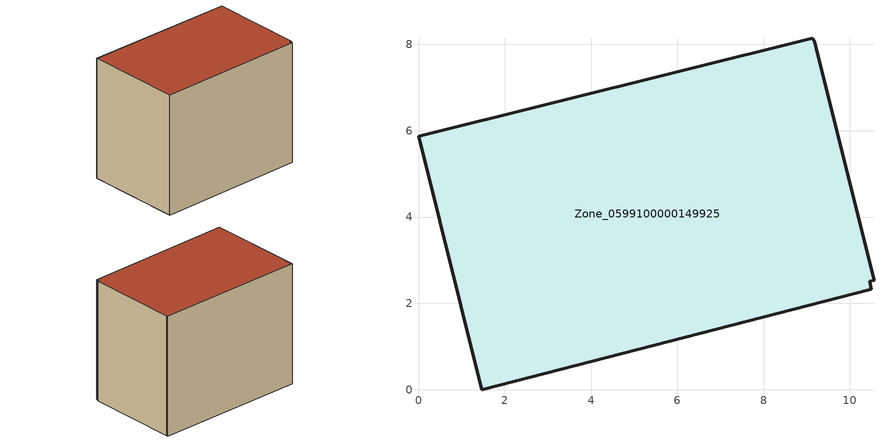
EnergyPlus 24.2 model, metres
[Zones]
Zone_0599100000149925
 floor ground (C_G): 9.18,8.09 10.56,2.54 10.45,2.52 10.5,2.33 1.46,0 0,5.87 9.13,8.14 z0
 wall outside (C_F): 1.46,0 10.5,2.33 10.45,2.52 10.56,2.54 9.18,8.09 9.13,8.14 0,5.87 1.46,0 z0:7.55
 roof outside (C_R): 10.56,2.54 9.18,8.09 9.13,8.14 0,5.87 1.46,0 10.5,2.33 10.45,2.52 z7.55
[BUILDING]
Pand.0599100000149925: North Axis=0; Terrain=City; Loads Convergence Tolerance Value=0.04; Temperature Convergence Tolerance Value=0.4; Solar Distribution=FullExterior; Maximum Number of Warmup Days=25; Minimum Number of Warmup Days=1
[Site:Location]
Rotterdam.The.Hague.AP_ZH_NLD Design_Conditions: Latitude=51.96; Longitude=4.45; Time Zone=1; Elevation=-4.5
[SITE:GROUNDTEMPERATURE:BUILDINGSURFACE]
18, 18, 18, 18, 18, 18, 18, 18, 18, 18, 18, 18
[MATERIAL] Thermal Absorptance=0.9; Solar Absorptance=0.7; Visible Absorptance=0.7
Name | Roughness | Thickness | Conductivity | Density | Specific Heat
G.TI.1965-1974 | MediumSmooth | 0.15 | 0.882353 | 540 | 1210
F.TI.1965-1974 | Rough | 0.3 | 0.697674 | 1920 | 840
R.TI.1965-1974 | MediumRough | 0.2 | 0.232558 | 1500 | 1000
[CONSTRUCTION]
C_G: G.TI.1965-1974
C_F: F.TI.1965-1974
C_R: R.TI.1965-1974
[ZONE]
Zone_0599100000149925: Type=1; Multiplier=1; Ceiling Height=Autocalculate; Volume=Autocalculate; Floor Area=autocalculate; Part of Total Floor Area=Yes
[ZONEINFILTRATION:DESIGNFLOWRATE]
Infil_Zone_0599100000149925: Zone or ZoneList or Space or SpaceList=Zone_0599100000149925; Schedule=AlwaysOn; Design Flow Rate Calculation Method=Flow/Area; Flow Rate per Floor Area=0.003; Constant Term Coefficient=1; Temperature Term Coefficient=0; Velocity Term Coefficient=0; Velocity Squared Term Coefficient=0
[HVACTEMPLATE:ZONE:IDEALLOADSAIRSYSTEM]
Zone_0599100000149925: Maximum Heating Supply Air Temperature=50; Minimum Cooling Supply Air Temperature=13; Maximum Heating Supply Air Humidity Ratio=0.0156; Minimum Cooling Supply Air Humidity Ratio=0.0077; Heating Limit=NoLimit; Cooling Limit=NoLimit; Dehumidification Control Type=ConstantSensibleHeatRatio; Cooling Sensible Heat Ratio=0.7; Dehumidification Setpoint=60; Humidification Control Type=None; Humidification Setpoint=30; Outdoor Air Method=None; Outdoor Air Flow Rate per Person=0.00944; Outdoor Air Flow Rate per Zone Floor Area=0; Outdoor Air Flow Rate per Zone=0; Demand Controlled Ventilation Type=None; Outdoor Air Economizer Type=NoEconomizer; Heat Recovery Type=None; Sensible Heat Recovery Effectiveness=0.7; Latent Heat Recovery Effectiveness=0.65
[ZONECONTROL:THERMOSTAT]
ThermostatControl_Zone_0599100000149925: Zone or ZoneList=Zone_0599100000149925; Control Type Schedule=DualSetpointControlType; Control 1=Thermostat_Zone_0599100000149925; Temperature Difference Between Cutout And Setpoint=0
[THERMOSTATSETPOINT:DUALSETPOINT]
Thermostat_Zone_0599100000149925: Heating Setpoint Temperature Schedule=HeatingSetpoint_Zone_0599100000149925; Cooling Setpoint Temperature Schedule=CoolingSetpoint_Zone_0599100000149925
[SCHEDULE:COMPACT]
HeatingSetpoint_Zone_0599100000149925: Through: 12/31, For: AllDays, Until: 24:00, 21
CoolingSetpoint_Zone_0599100000149925: Through: 12/31, For: AllDays, Until: 24:00, 24
DualSetpointControlType: Through: 12/31, For: AllDays, Until: 24:00, 4
AlwaysOn: Through: 12/31, For: AllDays, Until: 24:00, 1
